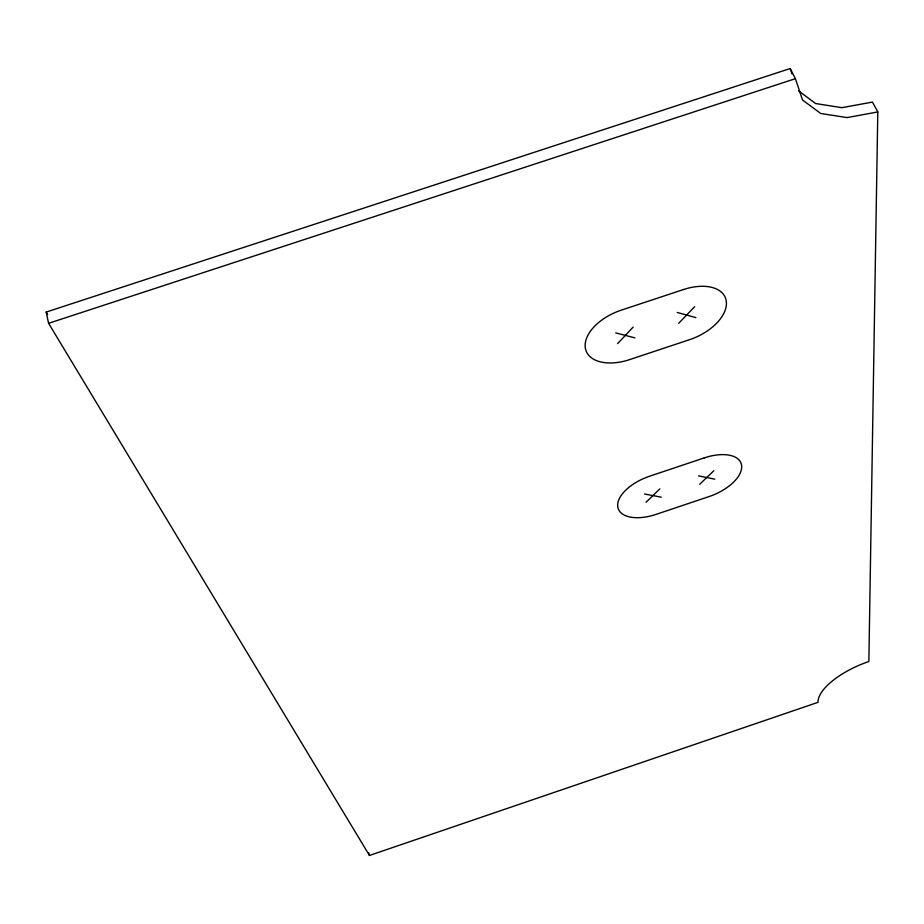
<?xml version="1.0" encoding="UTF-8"?>
<svg xmlns="http://www.w3.org/2000/svg" width="924" height="924" viewBox="0 0 924 924"><rect width="100%" height="100%" fill="white"/><g stroke="black" fill="none" stroke-linecap="round" stroke-linejoin="round"><path stroke-width="1.39" d="M877.8 111.931L868.86 661.492A53.939 21.437 -22.8 0 0 818.029 702.332L369.45 855.462L48.591 323.308L46.2 312.069L790.182 68.538L795.402 78.667L802.517 99.988L820.743 113.502L847.112 117.591L877.8 111.931L872.475 102.079L841.891 107.681L815.569 103.523L798.486 90.771M617.636 343.613L633.148 327.119M678.678 323.342L694.64 306.71M646.038 502.286L659.851 488.865M699.676 484.268L713.836 470.755M48.591 323.308L795.402 78.667M644.559 494.005L661.226 497.181M698.579 475.872L714.829 479.186M615.719 332.894L634.927 337.884M677.257 312.474L695.911 317.625M46.2 312.069L47.678 314.541M790.182 68.538L791.972 73.885M368.722 852.783L369.45 855.462M704.296 457.877L649.584 476.218A37.11 19.034 -21.8 0 0 617.809 507.045A37.11 19.034 -21.8 0 0 656.144 514.356L709.089 496.558A37.133 18.954 -22.7 0 0 741.614 465.5A37.133 18.954 -22.7 0 0 704.296 457.877M683.471 289.547L621.032 310.245A42.273 24.625 -22.9 0 0 585.366 348.186A42.273 24.625 -22.9 0 0 629.533 359.632L689.674 339.639A42.354 24.486 -24.3 0 0 726.31 301.397A42.354 24.486 -24.3 0 0 683.471 289.547"/></g></svg>
